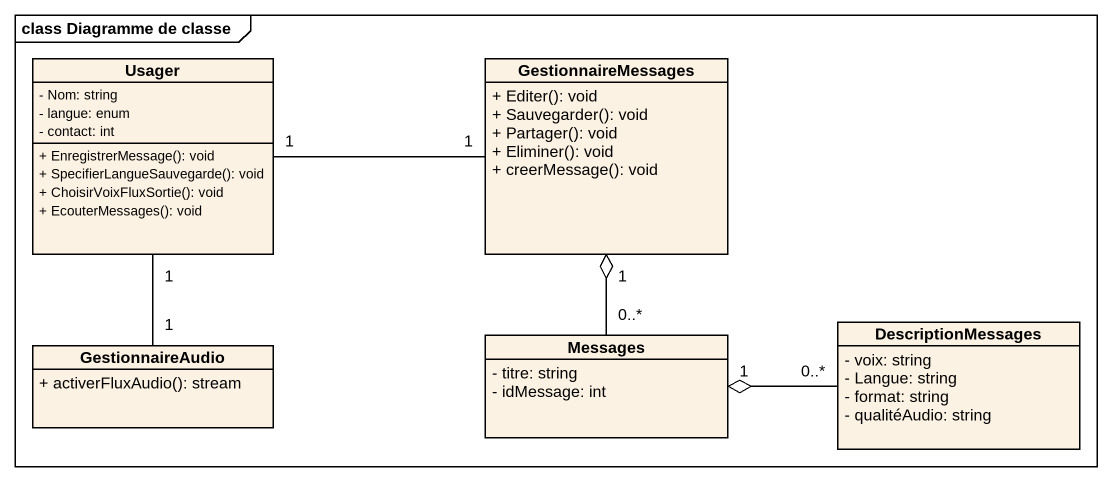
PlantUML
@startuml
mainframe class Diagramme de classe
hide circle
hide empty members
skinparam classAttributeIconSize 0
class Usager {
  - Nom: string
  - langue: enum
  - contact: int
  + EnregistrerMessage(): void
  + SpecifierLangueSauvegarde(): void
  + ChoisirVoixFluxSortie(): void
  + EcouterMessages(): void
}
class GestionnaireMessages {
  + Editer(): void
  + Sauvegarder(): void
  + Partager(): void
  + Eliminer(): void
  + creerMessage(): void
}
class GestionnaireAudio {
  + activerFluxAudio(): stream
}
class Messages {
  - titre: string
  - idMessage: int
}
class DescriptionMessages {
  - voix: string
  - Langue: string
  - format: string
  - qualitéAudio: string
}
Usager "1" -- "1" GestionnaireAudio
GestionnaireMessages "1" -left- "1" Usager
Messages "0..*" -up-o "1" GestionnaireMessages
DescriptionMessages "0..*" -left-o "1" Messages
@enduml
